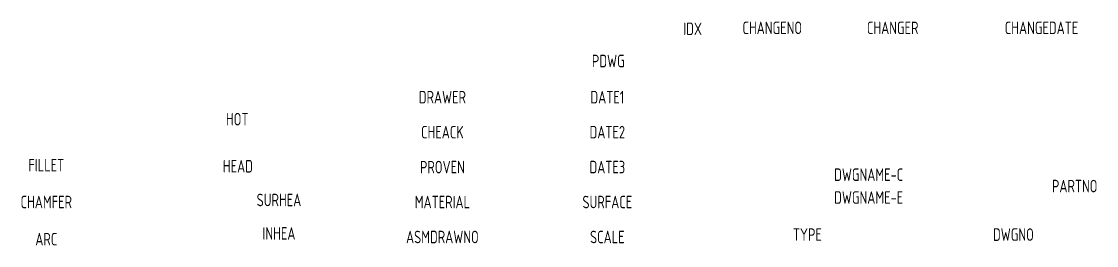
# Model space of a CAD drawing. Extents: x 15 to 298, y -60 to -1.
import ezdxf
from ezdxf.enums import TextEntityAlignment as Align

# ---------------------------------------------------------------- set-up
doc = ezdxf.new("R2010")
doc.units = 0
doc.header["$LTSCALE"] = 5
doc.layers.get('0').update_dxf_attribs({"linetype": 'CONTINUOUS'})
doc.styles.get("Standard").update_dxf_attribs({"font": 'isocp.shx', "width": 0.8, "bigfont": 'chineset.shx'})

msp = doc.modelspace()

# ---------------------------------------------------------------- texts
at = {"color": 4, "linetype": 'Continuous', "width": 0.8}
for tag, p in [('IDX', (191.85, -3.35)), ('CHANGENO', (212.85, -3.1)), ('CHANGER', (244.6, -3.1)), ('CHANGEDATE', (283.85, -3.1)), ('PDWG', (169.61, -11.81)), ('DRAWER', (125.86, -21.35)), ('DATE1', (169.35, -21.35)), ('HOT', (71.75, -27.13)), ('CHEACK', (125.86, -30.55)), ('DATE2', (169.35, -30.55)), ('FILLET', (21.4, -39.25)), ('HEAD', (71.93, -39.53)), ('PROVEN', (125.86, -39.75)), ('DATE3', (169.35, -39.75)), ('DWGNAME-C', (238.26, -41.75)), ('PARTNO', (292.6, -44.75)), ('CHAMFER', (21.4, -48.94)), ('SURHEA', (82.76, -48.41)), ('MATERIAL', (125.86, -48.95)), ('SURFACE', (169.35, -48.95)), ('DWGNAME-E', (238.26, -47.75)), ('INHEA', (82.76, -57.22)), ('ASMDRAWNO', (125.86, -58.15)), ('SCALE', (169.35, -58.15)), ('TYPE', (222.1, -57.51)), ('DWGNO', (276.44, -57.51)), ('ARC', (21.4, -58.72))]:
    msp.add_attdef(tag, text='', height=3.3, dxfattribs=at).set_placement(p, align=Align.MIDDLE)

doc.saveas('drawing.dxf')
